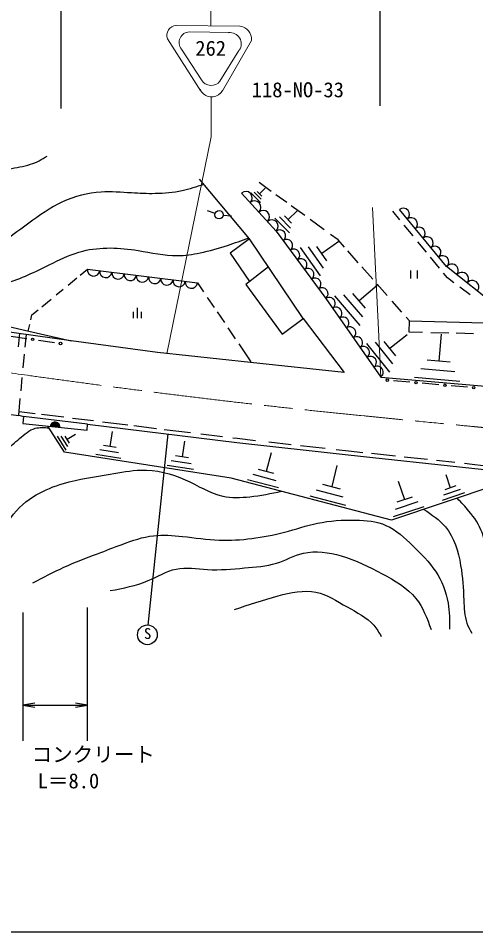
# Model space of a CAD drawing. Units: millimetres, scale not verified. Extents: x 40000 to 680000, y 20000 to 380000.
# Drawn here: x 210134 to 265838, y 205000 to 316196 of the extents above; entities that cross this region are included whole.
import ezdxf
from ezdxf.enums import TextEntityAlignment as Align

# ---------------------------------------------------------------- set-up
doc = ezdxf.new("R2010")
doc.units = ezdxf.units.MM
doc.header["$LTSCALE"] = 1000
doc.linetypes.add('CHAIN', pattern=[18.5, 12, -1.5, 3.5, -1.5])
for name, color, linetype, lineweight in [('M-BGD', 7, 'Continuous', 25), ('M-BMK', 2, 'CHAIN', 13), ('M-STR-STR3', 7, 'Continuous', 25), ('M-STR-STRC', 7, 'Continuous', 25), ('M-TTL-BAND', 7, 'Continuous', 25), ('M-TTL-TXT', 7, 'Continuous', 13)]:
    doc.layers.add(name, color=color, linetype=linetype, lineweight=lineweight)
doc.styles.add('ＭＳ ゴシック', font='')
doc.styles.get('ＭＳ ゴシック').set_extended_font_data('MS Gothic')

# ---------------------------------------------------------------- blocks, each defined once
blk = doc.blocks.new('open_arrow')
at = {"color": 0, "linetype": 'Continuous', "lineweight": -2}
blk.add_lwpolyline([(7.5, 1.25), (0, 0), (7.5, -1.25)], dxfattribs=at)

msp = doc.modelspace()

# ---------------------------------------------------------------- linework, layer by layer
at = {"layer": 'M-BGD'}
for p, q in [((238290, 289365), (232208, 296612)), ((240942, 295127), (239473, 296192)), ((237327, 294919), (241532, 290298)), ((239632, 293788), (238472, 294938)), ((239722, 294168), (238852, 295028)), ((239802, 294538), (239222, 295118)), ((240202, 295528), (239512, 294828)), ((242821, 293765), (241512, 294714)), ((234112, 292438), (233162, 292758)), ((244082, 292768), (242982, 291698)), ((245012, 292176), (243376, 293362)), ((256591, 291679), (255732, 292726)), ((262290, 285968), (256544, 292898)), ((235082, 292238), (236082, 292158)), ((243152, 290078), (241362, 291878)), ((243292, 290658), (241952, 292018)), ((243422, 291238), (242532, 292148)), ((247380, 290459), (245673, 291697)), ((241532, 290298), (247569, 282096)), ((258213, 289701), (257128, 291024)), ((238290, 289365), (235924, 287591)), ((244844, 279632), (238290, 289365)), ((249078, 289228), (248168, 289888)), ((249870, 288329), (249078, 289228)), ((246922, 284858), (244492, 288308)), ((247312, 285778), (245492, 288368)), ((247692, 286688), (246482, 288418)), ((249162, 289008), (247092, 287558)), ((259841, 287716), (258800, 288985)), ((235924, 287591), (238290, 284142)), ((251542, 286431), (250250, 287897)), ((261425, 285785), (260340, 287108)), ((240598, 285937), (237846, 283797)), ((253290, 284446), (251981, 285932)), ((271048, 278999), (262290, 285968)), ((217669, 284921), (218560, 285654)), ((218560, 285654), (231956, 283985)), ((257953, 284498), (257953, 285498)), ((258703, 285498), (258703, 284498)), ((262412, 284581), (261927, 285173)), ((216206, 283718), (217263, 284587)), ((231956, 283985), (232693, 282897)), ((237846, 283797), (242282, 277735)), ((253822, 283648), (251662, 281808)), ((255041, 282457), (253834, 283828)), ((263182, 284005), (262412, 284581)), ((214745, 282516), (215619, 283236)), ((252092, 279848), (249792, 282548)), ((252432, 280908), (250892, 282708)), ((265153, 282530), (263892, 283474)), ((213004, 281085), (214123, 282005)), ((233149, 282223), (233976, 281002)), ((247569, 282096), (254271, 272520)), ((251752, 278778), (248692, 282388)), ((256847, 280406), (255642, 281775)), ((211778, 280076), (212540, 280703)), ((224128, 280456), (224128, 279706)), ((224628, 280956), (224628, 279706)), ((225128, 279706), (225128, 280456)), ((234346, 280455), (235235, 279142)), ((204692, 279695), (211411, 278087)), ((211650, 279489), (211778, 280076)), ((242282, 277735), (244844, 279632)), ((244844, 279632), (249799, 273083)), ((257755, 279376), (257376, 279806)), ((257713, 277977), (257755, 279376)), ((257755, 279376), (271048, 278999)), ((216592, 276943), (204178, 278654)), ((211349, 278102), (211524, 278906)), ((211411, 278087), (216592, 276943)), ((235659, 278516), (236555, 277192)), ((209228, 277516), (211163, 277226)), ((210174, 276203), (210327, 277807)), ((210972, 276145), (211120, 277697)), ((212614, 277008), (214549, 276718)), ((227076, 275496), (216592, 276943)), ((257492, 277678), (255392, 275998)), ((259375, 277939), (257713, 277977)), ((262548, 277866), (260365, 277916)), ((261612, 277758), (261332, 274438)), ((265548, 277797), (263466, 277845)), ((236992, 276546), (238464, 274371)), ((255392, 273108), (252582, 276618)), ((255742, 274118), (253632, 276748)), ((256092, 275118), (254682, 276868)), ((210733, 273625), (210891, 275291)), ((238394, 274311), (227076, 275496)), ((249799, 273083), (238394, 274311)), ((262712, 274318), (259942, 274558)), ((210469, 270840), (210622, 272452)), ((254271, 272520), (278002, 270480)), ((263902, 271988), (258372, 272468)), ((263312, 273158), (259162, 273518)), ((257824, 271898), (255820, 272073)), ((261332, 271593), (259328, 271767)), ((264840, 271287), (262835, 271462)), ((210186, 267867), (210380, 269911)), ((200894, 269043), (210184, 267840)), ((210231, 268333), (212180, 268093)), ((212981, 267995), (215682, 267662)), ((210186, 267867), (210753, 267737)), ((210753, 267737), (210703, 266851)), ((218583, 266802), (210753, 267737)), ((216722, 267534), (219287, 267219)), ((220373, 267085), (223461, 266705)), ((210703, 266851), (218533, 266038)), ((215779, 263377), (213749, 266525)), ((218533, 266038), (218583, 266802)), ((218583, 266802), (236748, 264567)), ((221572, 265908), (221292, 264078)), ((224193, 266615), (226977, 266273)), ((227914, 266157), (231122, 265763)), ((215972, 263638), (214892, 265308)), ((216172, 264068), (215362, 265318)), ((216372, 264488), (215832, 265318)), ((217102, 265548), (216102, 264908)), ((225936, 242329), (228371, 265597)), ((230372, 264728), (230072, 262798)), ((232350, 265612), (234988, 265287)), ((236270, 265129), (236806, 265063)), ((236806, 265063), (239023, 264814)), ((222342, 263288), (220052, 263648)), ((222052, 263958), (220522, 264198)), ((236748, 264567), (250287, 263046)), ((240625, 264634), (243358, 264327)), ((244500, 264199), (247492, 263863)), ((248850, 263710), (250341, 263543)), ((250341, 263543), (252100, 263353)), ((236078, 260228), (215779, 263377)), ((222622, 262618), (219572, 263098)), ((230882, 262668), (229262, 262918)), ((240922, 263278), (240332, 261028)), ((250287, 263046), (265347, 261423)), ((253163, 263239), (256050, 262928)), ((257125, 262812), (259947, 262508)), ((231482, 261248), (228252, 261748)), ((231182, 261958), (228762, 262338)), ((248942, 261768), (248302, 259178)), ((261046, 262389), (263278, 262149)), ((264471, 262020), (265401, 261920)), ((265347, 261423), (272187, 260681)), ((265401, 261920), (266750, 261774)), ((255572, 255095), (236078, 260228)), ((241542, 259908), (238732, 260648)), ((241272, 260778), (239392, 261268)), ((272187, 260681), (255572, 255095)), ((262192, 260678), (262742, 259038)), ((241812, 259028), (238062, 260018)), ((249382, 258888), (247222, 259458)), ((256412, 259828), (257162, 257598)), ((263422, 259268), (262062, 258808)), ((250002, 256878), (245682, 258008)), ((249692, 257888), (246452, 258738)), ((264472, 258408), (261742, 257488)), ((263952, 258838), (261902, 258148)), ((258802, 257328), (256022, 256388)), ((258092, 257908), (256232, 257288)), ((259512, 256738), (255802, 255488))]:
    msp.add_line(p, q, dxfattribs=at)
for centre, radius in [((234586, 292276), 500), ((211888, 277117), 150), ((215275, 276609), 150), ((255068, 272139), 150), ((258576, 271833), 150), ((262084, 271527), 150), ((265591, 271222), 150)]:
    msp.add_circle(centre, radius, dxfattribs=at)
for centre, radius, start, end in [((237853, 294341), 781, 312.29937, 132.29937), ((238904, 293186), 781, 312.29937, 132.29937), ((239955, 292031), 781, 312.29937, 132.29937), ((257023, 292320), 750, 309.66368, 129.66368), ((241006, 290875), 781, 312.29937, 132.29937), ((257981, 291165), 750, 309.66368, 129.66368), ((241963, 289712), 727, 306.35458, 126.35458), ((258938, 290010), 750, 309.66368, 129.66368), ((242825, 288540), 727, 306.35458, 126.35458), ((259896, 288855), 750, 309.66368, 129.66368), ((243688, 287368), 727, 306.35458, 126.35458), ((260854, 287700), 750, 309.66368, 129.66368), ((244550, 286197), 727, 306.35458, 126.35458), ((261811, 286545), 750, 309.66368, 129.66368), ((262916, 285470), 799, 321.48702, 141.48702), ((219305, 285562), 750, 172.89723, 352.89723), ((220793, 285376), 750, 172.89723, 352.89723), ((222282, 285191), 750, 172.89723, 352.89723), ((223770, 285005), 750, 172.89723, 352.89723), ((225258, 284820), 750, 172.89723, 352.89723), ((226747, 284634), 750, 172.89723, 352.89723), ((245413, 285025), 727, 306.35458, 126.35458), ((264167, 284474), 799, 321.48702, 141.48702), ((228235, 284449), 750, 172.89723, 352.89723), ((229724, 284263), 750, 172.89723, 352.89723), ((231212, 284078), 750, 172.89723, 352.89723), ((246275, 283853), 727, 306.35458, 126.35458), ((265418, 283479), 799, 321.48702, 141.48702), ((247137, 282682), 727, 306.35458, 126.35458), ((247987, 281498), 730, 304.99202, 124.99202), ((248825, 280301), 730, 304.99202, 124.99202), ((249663, 279104), 730, 304.99202, 124.99202), ((250501, 277907), 730, 304.99202, 124.99202), ((251339, 276710), 730, 304.99202, 124.99202), ((252177, 275513), 730, 304.99202, 124.99202), ((253015, 274316), 730, 304.99202, 124.99202), ((253852, 273119), 730, 304.99202, 124.99202), ((214618, 266445), 600, 354.07542, 174.07542), ((214618, 266445), 550, 354.07542, 174.07542), ((214618, 266445), 500, 354.07542, 174.07542), ((214618, 266445), 450, 354.07542, 174.07542), ((214618, 266445), 400, 354.07542, 174.07542), ((214618, 266445), 350, 354.07542, 174.07542), ((214618, 266445), 300, 354.07542, 174.07542), ((214618, 266445), 250, 354.07542, 174.07542), ((214618, 266445), 200, 354.07542, 174.07542), ((214618, 266445), 150, 354.07542, 174.07542), ((214618, 266445), 100, 354.07542, 174.07542), ((214618, 266445), 50, 354.07542, 174.07542)]:
    msp.add_arc(centre, radius, start, end, dxfattribs=at)
for points, knots in [([(126232, 309135), (127228, 308293), (128224, 307451), (129212, 306571), (130770, 305183), (132310, 303701), (134203, 302897), (135556, 302323), (137089, 302095), (138361, 301372), (139417, 300773), (140293, 299833), (141342, 299224), (142738, 298413), (144442, 298191), (145916, 297491), (146927, 297011), (147831, 296308), (148828, 295827), (150422, 295059), (152255, 294862), (154026, 294511), (155814, 294156), (157537, 293645), (159294, 293263), (160999, 292892), (162734, 292642), (164492, 292501), (166057, 292375), (167639, 292335), (169136, 291946), (170224, 291663), (171267, 291197), (172324, 290768), (173859, 290145), (175424, 289603), (177038, 289312), (178943, 288969), (180915, 288975), (182860, 289174), (184184, 289309), (185496, 289533), (186811, 289520), (188231, 289507), (189655, 289217), (191039, 288827), (192561, 288398), (194034, 287846), (195475, 287233), (197286, 286461), (199045, 285592), (200881, 284807), (202268, 284214), (203699, 283670), (205179, 283559), (206426, 283466), (207708, 283682), (208921, 284044), (210818, 284611), (212549, 285536), (214328, 286401), (215520, 286981), (216733, 287534), (218001, 287857), (220160, 288405), (222478, 288286), (224725, 287926), (226336, 287667), (227911, 287285), (229507, 287302), (230432, 287312), (231364, 287457), (232280, 287649), (233410, 287885), (234515, 288194), (235607, 288550), (236480, 288834), (237344, 289148), (238208, 289463)], [0, 0, 0, 0, 1, 1, 1, 2, 2, 2, 3, 3, 3, 4, 4, 4, 5, 5, 5, 6, 6, 6, 7, 7, 7, 8, 8, 8, 9, 9, 9, 10, 10, 10, 11, 11, 11, 12, 12, 12, 13, 13, 13, 14, 14, 14, 15, 15, 15, 16, 16, 16, 17, 17, 17, 18, 18, 18, 19, 19, 19, 20, 20, 20, 21, 21, 21, 22, 22, 22, 23, 23, 23, 24, 24, 24, 25, 25, 25, 26, 26, 26, 26]), ([(232679, 295967), (231827, 295678), (230975, 295389), (230101, 295195), (229025, 294957), (227914, 294864), (226809, 294846), (225841, 294830), (224876, 294872), (223910, 294933), (222684, 295011), (221457, 295121), (220231, 295046), (218608, 294947), (216988, 294523), (215511, 293833), (214043, 293148), (212717, 292198), (211415, 291244), (210129, 290302), (208865, 289355), (207548, 288426), (206885, 287959), (206208, 287496), (205450, 287246), (204806, 287034), (204103, 286975), (203418, 287017), (202098, 287097), (200847, 287552), (199584, 287934), (197383, 288600), (195146, 289046), (192964, 289770), (192094, 290058), (191233, 290390), (190342, 290556), (189401, 290732), (188426, 290722), (187458, 290720), (186183, 290717), (184920, 290725), (183656, 290622), (182324, 290513), (180992, 290279), (179658, 290327), (179043, 290349), (178427, 290430), (177823, 290556), (175910, 290955), (174109, 291798), (172382, 292719), (171057, 293426), (169775, 294179), (168515, 295013), (167799, 295488), (167090, 295988), (166319, 296324), (164813, 296981), (163071, 297007), (161403, 297242), (159434, 297519), (157568, 298088), (155635, 298520), (154104, 298862), (152531, 299118), (151113, 299732), (149897, 300259), (148795, 301050), (147672, 301797), (146374, 302660), (145047, 303465), (143870, 304452), (142720, 305417), (141713, 306557), (140705, 307696)], [0, 0, 0, 0, 1, 1, 1, 2, 2, 2, 3, 3, 3, 4, 4, 4, 5, 5, 5, 6, 6, 6, 7, 7, 7, 8, 8, 8, 9, 9, 9, 10, 10, 10, 11, 11, 11, 12, 12, 12, 13, 13, 13, 14, 14, 14, 15, 15, 15, 16, 16, 16, 17, 17, 17, 18, 18, 18, 19, 19, 19, 20, 20, 20, 21, 21, 21, 22, 22, 22, 23, 23, 23, 24, 24, 24, 25, 25, 25, 25]), ([(198814, 294175), (199380, 294184), (199947, 294194), (200487, 294308), (201454, 294513), (202338, 295051), (203254, 295476), (204361, 295989), (205516, 296335), (206627, 296816), (207416, 297158), (208183, 297568), (209005, 297810), (209868, 298065), (210791, 298136), (211642, 298416), (212353, 298650), (213014, 299030), (213674, 299410)], [0, 0, 0, 0, 1, 1, 1, 2, 2, 2, 3, 3, 3, 4, 4, 4, 5, 5, 5, 6, 6, 6, 6]), ([(200621, 268803), (201037, 267864), (201452, 266924), (201799, 265940), (202038, 265262), (202244, 264564), (202613, 263971), (202950, 263429), (203422, 262976), (203881, 262494), (204215, 262145), (204541, 261780), (204961, 261586), (205324, 261417), (205757, 261376), (206172, 261434), (206722, 261511), (207241, 261763), (207630, 262135), (208024, 262511), (208286, 263009), (208614, 263441), (209083, 264055), (209688, 264533), (210299, 265050), (210892, 265551), (211491, 266088), (212193, 266281), (212716, 266424), (213295, 266377), (213875, 266329)], [0, 0, 0, 0, 1, 1, 1, 2, 2, 2, 3, 3, 3, 4, 4, 4, 5, 5, 5, 6, 6, 6, 7, 7, 7, 8, 8, 8, 9, 9, 9, 10, 10, 10, 10]), ([(199241, 267586), (200053, 266500), (200865, 265414), (201484, 264222), (202027, 263177), (202422, 262050), (202738, 260904), (203139, 259448), (203413, 257960), (203917, 256554), (204217, 255717), (204599, 254909), (205318, 254268), (205913, 253738), (206740, 253321), (207383, 253457), (208154, 253620), (208662, 254576), (209226, 255374), (210112, 256627), (211139, 257487), (212323, 258176), (213344, 258770), (214483, 259236), (215641, 259577), (217501, 260124), (219411, 260349), (221318, 260683), (222570, 260902), (223819, 261169), (225079, 261199), (226907, 261242), (228755, 260787), (230461, 260019), (232005, 259325), (233433, 258376), (235033, 258029), (236097, 257797), (237238, 257833), (238351, 257955), (239655, 258097), (240920, 258358), (242185, 258618)], [0, 0, 0, 0, 1, 1, 1, 2, 2, 2, 3, 3, 3, 4, 4, 4, 5, 5, 5, 6, 6, 6, 7, 7, 7, 8, 8, 8, 9, 9, 9, 10, 10, 10, 11, 11, 11, 12, 12, 12, 13, 13, 13, 14, 14, 14, 14]), ([(303252, 252481), (302063, 252981), (300874, 253481), (299678, 253974), (298429, 254488), (297172, 254995), (295869, 255348), (294578, 255698), (293241, 255899), (291903, 255976), (290673, 256048), (289441, 256016), (288212, 255859), (286034, 255580), (283863, 254909), (282007, 253777), (280401, 252798), (279031, 251475), (277648, 250164), (276108, 248705), (274553, 247263), (273171, 245727), (272610, 245103), (272078, 244464), (271247, 244038), (270692, 243754), (270004, 243565), (269559, 243763), (268951, 244035), (268797, 245028), (268577, 245884), (268230, 247230), (267718, 248234), (267438, 249379), (267112, 250713), (267100, 252240), (266613, 253581), (266263, 254547), (265665, 255417), (265003, 256212), (264561, 256743), (264090, 257240), (263619, 257738)], [0, 0, 0, 0, 1, 1, 1, 2, 2, 2, 3, 3, 3, 4, 4, 4, 5, 5, 5, 6, 6, 6, 7, 7, 7, 8, 8, 8, 9, 9, 9, 10, 10, 10, 11, 11, 11, 12, 12, 12, 13, 13, 13, 14, 14, 14, 14]), ([(259509, 256418), (260470, 255775), (261431, 255132), (262144, 254278), (263201, 253012), (263714, 251282), (264002, 249601), (264244, 248184), (264327, 246801), (264386, 245374), (264426, 244417), (264455, 243441), (264770, 242555), (264920, 242136), (265133, 241737), (265347, 241338)], [0, 0, 0, 0, 1, 1, 1, 2, 2, 2, 3, 3, 3, 4, 4, 4, 5, 5, 5, 5]), ([(211912, 247488), (213163, 248139), (214413, 248790), (215699, 249367), (217043, 249969), (218425, 250490), (219798, 251018), (220793, 251400), (221782, 251785), (222788, 252157), (224032, 252617), (225300, 253057), (226603, 253210), (227765, 253346), (228955, 253254), (230133, 253125), (231630, 252960), (233108, 252735), (234599, 252676), (235921, 252624), (237253, 252704), (238571, 252868), (239911, 253036), (241237, 253292), (242542, 253637), (243892, 253993), (245221, 254444), (246578, 254726), (248081, 255038), (249618, 255143), (251190, 255110), (252471, 255083), (253775, 254965), (254906, 254470), (256139, 253930), (257167, 252942), (258173, 251972), (259182, 250998), (260170, 250041), (260927, 248897), (261697, 247733), (262230, 246374), (262464, 244989), (262640, 243953), (262648, 242901), (262657, 241850)], [0, 0, 0, 0, 1, 1, 1, 2, 2, 2, 3, 3, 3, 4, 4, 4, 5, 5, 5, 6, 6, 6, 7, 7, 7, 8, 8, 8, 9, 9, 9, 10, 10, 10, 11, 11, 11, 12, 12, 12, 13, 13, 13, 14, 14, 14, 15, 15, 15, 15]), ([(221339, 246527), (222907, 246820), (224475, 247113), (225952, 247744), (227090, 248230), (228174, 248916), (229347, 249153), (230573, 249401), (231895, 249158), (233190, 249089), (234702, 249008), (236176, 249163), (237674, 249281), (238992, 249385), (240329, 249461), (241582, 249858), (242687, 250208), (243728, 250809), (244849, 251075), (246334, 251427), (247959, 251190), (249461, 250754), (251231, 250241), (252828, 249453), (254457, 248576), (255977, 247759), (257525, 246864), (258557, 245566), (259411, 244491), (259913, 243139), (260415, 241786)], [0, 0, 0, 0, 1, 1, 1, 2, 2, 2, 3, 3, 3, 4, 4, 4, 5, 5, 5, 6, 6, 6, 7, 7, 7, 8, 8, 8, 9, 9, 9, 10, 10, 10, 10]), ([(236457, 244221), (238192, 244807), (239928, 245393), (241774, 245886), (243309, 246296), (244921, 246641), (246386, 246334), (247708, 246058), (248910, 245250), (250165, 244541), (251354, 243870), (252592, 243287), (253432, 242299), (253775, 241896), (254052, 241425), (254329, 240954)], [0, 0, 0, 0, 1, 1, 1, 2, 2, 2, 3, 3, 3, 4, 4, 4, 5, 5, 5, 5])]:
    msp.add_open_spline(points, degree=3, knots=knots, dxfattribs=at)
at = {"layer": 'M-BMK'}
msp.add_open_spline([(190015, 275774), (197962, 274620), (205908, 273465), (213864, 272371), (222391, 271199), (230929, 270097), (239483, 269139), (243736, 268662), (247992, 268222), (252250, 267795), (252960, 267724), (253669, 267653), (254379, 267583), (255089, 267513), (255799, 267443), (256508, 267373), (257218, 267303), (257928, 267233), (258638, 267163), (260044, 267026), (261449, 266889), (262855, 266753), (263793, 266663), (264730, 266572), (265667, 266483), (265824, 266468), (265980, 266453), (266136, 266438), (266292, 266424), (266448, 266409), (266605, 266394), (266761, 266379), (266917, 266364), (267073, 266350), (267525, 266307), (267976, 266265), (268427, 266223), (269305, 266141), (270183, 266061), (271061, 265981)], degree=3, knots=[0, 0, 0, 0, 1, 1, 1, 2, 2, 2, 3, 3, 3, 4, 4, 4, 5, 5, 5, 6, 6, 6, 7, 7, 7, 8, 8, 8, 9, 9, 9, 10, 10, 10, 11, 11, 11, 12, 12, 12, 13, 13, 13, 13], dxfattribs=at)
at = {"layer": 'M-STR-STR3'}
for p, q in [((215322, 323152), (215322, 305204)), ((254197, 305524), (254197, 323111)), ((210703, 243859), (210703, 228243)), ((218565, 228243), (218565, 244489)), ((210703, 232573), (218565, 232573))]:
    msp.add_line(p, q, dxfattribs=at)
at = {"layer": 'M-STR-STRC'}
msp.add_circle((225853, 241143), 1200, dxfattribs=at)
at = {"layer": 'M-TTL-BAND'}
msp.add_line((40000, 205000), (579000, 205000), dxfattribs=at)
at = {"layer": 'M-TTL-TXT'}
for p, q in [((233568, 331994), (233568, 315277)), ((229368, 315313), (237119, 315246)), ((229368, 315313), (237119, 315246)), ((228307, 313698), (232368, 307341)), ((228307, 313698), (232368, 307341)), ((230977, 314532), (235942, 314446)), ((230977, 314532), (235942, 314446)), ((238539, 313497), (234997, 307357)), ((238539, 313497), (234997, 307357)), ((230014, 312449), (232452, 308691)), ((230014, 312449), (232452, 308691)), ((237009, 312271), (234696, 308554)), ((237009, 312271), (234696, 308554)), ((233623, 306623), (233630, 301773)), ((233623, 306623), (233630, 301773)), ((233630, 301773), (228211, 275364)), ((253247, 293152), (254271, 272520))]:
    msp.add_line(p, q, dxfattribs=at)
for centre, radius, start, end in [((229432, 314114), 1203, 94.43275, 199.66571), ((229432, 314114), 1203, 94.43275, 199.66571), ((236905, 313633), 1628, 356.45141, 80.70385), ((236905, 313633), 1628, 356.45141, 80.70385), ((230994, 313260), 1272, 90.75444, 219.64554), ((230994, 313260), 1272, 90.75444, 219.64554), ((235920, 313085), 1369, 325.28178, 97.69918), ((235920, 313085), 1369, 325.28178, 97.69918), ((233618, 309350), 1340, 209.48053, 323.54029), ((233618, 309350), 1340, 209.48053, 323.54029), ((233676, 308173), 1537, 204.26737, 309.48214), ((233676, 308173), 1537, 204.26737, 309.48214), ((233676, 308173), 1537, 310.01897, 329.28175), ((233676, 308173), 1537, 310.01897, 329.28175)]:
    msp.add_arc(centre, radius, start, end, dxfattribs=at)

# ---------------------------------------------------------------- block references
at = {"layer": 'M-STR-STR3', "xscale": 193, "yscale": 193}
msp.add_blockref('open_arrow', (210703, 232573), dxfattribs=at)
at = {"layer": 'M-STR-STR3', "xscale": 193, "yscale": 193, "rotation": 180}
msp.add_blockref('open_arrow', (218565, 232573), dxfattribs=at)

# ---------------------------------------------------------------- texts
at = {"layer": 'M-STR-STR3', "style": 'ＭＳ ゴシック'}
for s, p in [('コンクリート', (211761, 225120)), ('L＝8.0', (212503, 221901))]:
    msp.add_text(s, height=1833, dxfattribs=at).set_placement(p, align=Align.BOTTOM_LEFT)
at = {"layer": 'M-STR-STRC', "style": 'ＭＳ ゴシック'}
msp.add_text('S', height=1320, dxfattribs=at).set_placement((225434, 240242), align=Align.BOTTOM_LEFT)
at = {"layer": 'M-TTL-TXT', "style": 'ＭＳ ゴシック'}
for s, p in [('262', (231693, 311082)), ('118-NO-33', (238568, 306027))]:
    msp.add_text(s, height=1833, dxfattribs=at).set_placement(p, align=Align.BOTTOM_LEFT)

doc.saveas('drawing.dxf')
